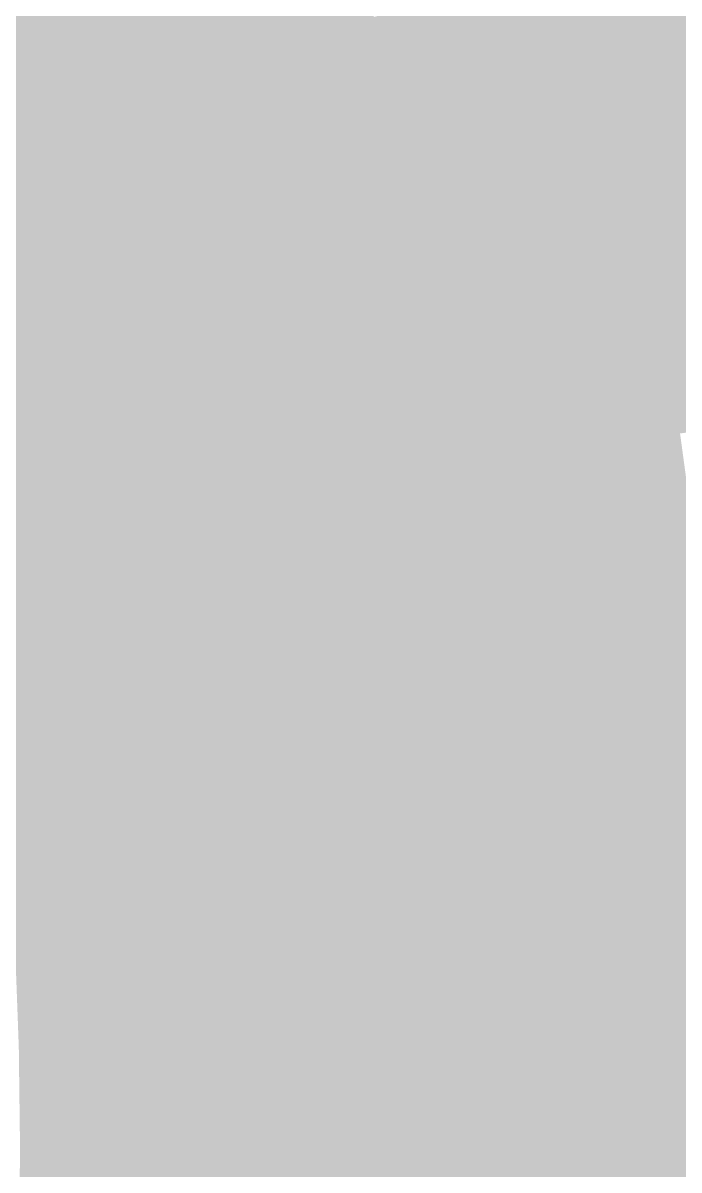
# Model space of a CAD drawing. Header units: inches. Extents: x -266 to 784, y -170 to 213.
# Drawn here: x 76.05 to 88.02, y -0.37 to 20.54 of the extents above; entities that cross this region are included whole.
import ezdxf

# ---------------------------------------------------------------- set-up
doc = ezdxf.new("R2010")
doc.units = ezdxf.units.IN
doc.header["$MEASUREMENT"] = 0

msp = doc.modelspace()

# ---------------------------------------------------------------- linework, layer by layer
at = {"color": 20, "true_color": 0xe63700}
msp.add_solid([(80.95719, 22.403872), (81.920966, 22.670584), (81.482625, 20.410335), (82.452657, 20.653315)], dxfattribs=at)
at = {"color": 22, "true_color": 0xe23600}
msp.add_solid([(79.993413, 22.137159), (80.95719, 22.403872), (80.512594, 20.167355), (81.482625, 20.410335)], dxfattribs=at)
at = {"color": 22, "true_color": 0xde3500}
msp.add_solid([(79.029637, 21.870446), (79.993413, 22.137159), (79.542563, 19.924375), (80.512594, 20.167355)], dxfattribs=at)
at = {"color": 20, "true_color": 0xff3600}
msp.add_solid([(87.302813, 21.868216), (88.272844, 22.111196), (87.813192, 19.719112), (88.788894, 19.938213)], dxfattribs=at)
at = {"color": 22, "true_color": 0xda3400}
msp.add_solid([(78.065861, 21.603733), (79.029637, 21.870446), (78.572532, 19.681395), (79.542563, 19.924375)], dxfattribs=at)
at = {"color": 20, "true_color": 0xfc3600}
msp.add_solid([(86.332782, 21.625236), (87.302813, 21.868216), (86.83749, 19.50001), (87.813192, 19.719112)], dxfattribs=at)
at = {"color": 22, "true_color": 0xd53300}
msp.add_solid([(77.102085, 21.337021), (78.065861, 21.603733), (77.6025, 19.438414), (78.572532, 19.681395)], dxfattribs=at)
at = {"color": 20, "true_color": 0xf73500}
msp.add_solid([(85.36275, 21.382256), (86.332782, 21.625236), (85.861787, 19.280909), (86.83749, 19.50001)], dxfattribs=at)
at = {"color": 22, "true_color": 0xd13200}
msp.add_solid([(76.138309, 21.070308), (77.102085, 21.337021), (76.632469, 19.195434), (77.6025, 19.438414)], dxfattribs=at)
at = {"color": 20, "true_color": 0xf33400}
msp.add_solid([(84.392719, 21.139276), (85.36275, 21.382256), (84.886085, 19.061808), (85.861787, 19.280909)], dxfattribs=at)
at = {"color": 20, "true_color": 0xef3300}
msp.add_solid([(83.422688, 20.896295), (84.392719, 21.139276), (83.910383, 18.842707), (84.886085, 19.061808)], dxfattribs=at)
at = {"color": 22, "true_color": 0xcd3100}
msp.add_solid([(75.174533, 20.803595), (76.138309, 21.070308), (75.662438, 18.952454), (76.632469, 19.195434)], dxfattribs=at)
at = {"color": 20, "true_color": 0xeb3200}
msp.add_solid([(82.452657, 20.653315), (83.422688, 20.896295), (82.934681, 18.623605), (83.910383, 18.842707)], dxfattribs=at)
at = {"color": 22, "true_color": 0xe63100}
msp.add_solid([(81.482625, 20.410335), (82.452657, 20.653315), (81.958979, 18.404504), (82.934681, 18.623605)], dxfattribs=at)
at = {"color": 22, "true_color": 0xe23100}
msp.add_solid([(80.512594, 20.167355), (81.482625, 20.410335), (80.983277, 18.185403), (81.958979, 18.404504)], dxfattribs=at)
at = {"color": 22, "true_color": 0xde3000}
msp.add_solid([(79.542563, 19.924375), (80.512594, 20.167355), (80.007575, 17.966302), (80.983277, 18.185403)], dxfattribs=at)
at = {"color": 22, "true_color": 0xda2f00}
msp.add_solid([(78.572532, 19.681395), (79.542563, 19.924375), (79.031873, 17.7472), (80.007575, 17.966302)], dxfattribs=at)
at = {"color": 20, "true_color": 0xff3000}
msp.add_solid([(87.813192, 19.719112), (88.788894, 19.938213), (88.270675, 17.558129), (89.251461, 17.753219)], dxfattribs=at)
at = {"color": 22, "true_color": 0xd52e00}
msp.add_solid([(77.6025, 19.438414), (78.572532, 19.681395), (78.05617, 17.528099), (79.031873, 17.7472)], dxfattribs=at)
at = {"color": 20, "true_color": 0xfc3000}
msp.add_solid([(86.83749, 19.50001), (87.813192, 19.719112), (87.28989, 17.363039), (88.270675, 17.558129)], dxfattribs=at)
at = {"color": 20, "true_color": 0xf72f00}
msp.add_solid([(85.861787, 19.280909), (86.83749, 19.50001), (86.309105, 17.167948), (87.28989, 17.363039)], dxfattribs=at)
at = {"color": 22, "true_color": 0xd12d00}
msp.add_solid([(76.632469, 19.195434), (77.6025, 19.438414), (77.080468, 17.308998), (78.05617, 17.528099)], dxfattribs=at)
at = {"color": 20, "true_color": 0xf32f00}
msp.add_solid([(84.886085, 19.061808), (85.861787, 19.280909), (85.328319, 16.972858), (86.309105, 17.167948)], dxfattribs=at)
at = {"color": 22, "true_color": 0xcd2c00}
msp.add_solid([(75.662438, 18.952454), (76.632469, 19.195434), (76.104766, 17.089897), (77.080468, 17.308998)], dxfattribs=at)
at = {"color": 20, "true_color": 0xef2e00}
msp.add_solid([(83.910383, 18.842707), (84.886085, 19.061808), (84.347534, 16.777768), (85.328319, 16.972858)], dxfattribs=at)
at = {"color": 22, "true_color": 0xc92b00}
msp.add_solid([(74.692406, 18.709474), (75.662438, 18.952454), (75.129064, 16.870795), (76.104766, 17.089897)], dxfattribs=at)
at = {"color": 20, "true_color": 0xeb2d00}
msp.add_solid([(82.934681, 18.623605), (83.910383, 18.842707), (83.366749, 16.582677), (84.347534, 16.777768)], dxfattribs=at)
at = {"color": 22, "true_color": 0xe62c00}
msp.add_solid([(81.958979, 18.404504), (82.934681, 18.623605), (82.385964, 16.387587), (83.366749, 16.582677)], dxfattribs=at)
at = {"color": 22, "true_color": 0xe22b00}
msp.add_solid([(80.983277, 18.185403), (81.958979, 18.404504), (81.405178, 16.192497), (82.385964, 16.387587)], dxfattribs=at)
at = {"color": 22, "true_color": 0xde2a00}
msp.add_solid([(80.007575, 17.966302), (80.983277, 18.185403), (80.424393, 15.997406), (81.405178, 16.192497)], dxfattribs=at)
at = {"color": 22, "true_color": 0xda2a00}
msp.add_solid([(79.031873, 17.7472), (80.007575, 17.966302), (79.443608, 15.802316), (80.424393, 15.997406)], dxfattribs=at)
at = {"color": 22, "true_color": 0xd52900}
msp.add_solid([(78.05617, 17.528099), (79.031873, 17.7472), (78.462822, 15.607226), (79.443608, 15.802316)], dxfattribs=at)
at = {"color": 22, "true_color": 0xd12800}
msp.add_solid([(77.080468, 17.308998), (78.05617, 17.528099), (77.482037, 15.412135), (78.462822, 15.607226)], dxfattribs=at)
at = {"color": 20, "true_color": 0xf72a00}
msp.add_solid([(86.309105, 17.167948), (87.28989, 17.363039), (86.704433, 15.044646), (87.68971, 15.215608)], dxfattribs=at)
at = {"color": 20, "true_color": 0xfc2a00}
msp.add_solid([(87.28989, 17.363039), (88.270675, 17.558129), (87.68971, 15.215608), (88.674988, 15.38657)], dxfattribs=at)
at = {"color": 22, "true_color": 0xcd2700}
msp.add_solid([(76.104766, 17.089897), (77.080468, 17.308998), (76.501252, 15.217045), (77.482037, 15.412135)], dxfattribs=at)
at = {"color": 20, "true_color": 0xf32900}
msp.add_solid([(85.328319, 16.972858), (86.309105, 17.167948), (85.719155, 14.873684), (86.704433, 15.044646)], dxfattribs=at)
at = {"color": 22, "true_color": 0xc92600}
msp.add_solid([(75.129064, 16.870795), (76.104766, 17.089897), (75.520467, 15.021955), (76.501252, 15.217045)], dxfattribs=at)
at = {"color": 20, "true_color": 0xef2800}
msp.add_solid([(84.347534, 16.777768), (85.328319, 16.972858), (84.733877, 14.702722), (85.719155, 14.873684)], dxfattribs=at)
at = {"color": 20, "true_color": 0xeb2700}
msp.add_solid([(83.366749, 16.582677), (84.347534, 16.777768), (83.7486, 14.531761), (84.733877, 14.702722)], dxfattribs=at)
at = {"color": 22, "true_color": 0xe62700}
msp.add_solid([(82.385964, 16.387587), (83.366749, 16.582677), (82.763322, 14.360799), (83.7486, 14.531761)], dxfattribs=at)
at = {"color": 22, "true_color": 0xe22600}
msp.add_solid([(81.405178, 16.192497), (82.385964, 16.387587), (81.778044, 14.189837), (82.763322, 14.360799)], dxfattribs=at)
at = {"color": 22, "true_color": 0xde2500}
msp.add_solid([(80.424393, 15.997406), (81.405178, 16.192497), (80.792767, 14.018875), (81.778044, 14.189837)], dxfattribs=at)
at = {"color": 22, "true_color": 0xda2500}
msp.add_solid([(79.443608, 15.802316), (80.424393, 15.997406), (79.807489, 13.847913), (80.792767, 14.018875)], dxfattribs=at)
at = {"color": 22, "true_color": 0xd52400}
msp.add_solid([(78.462822, 15.607226), (79.443608, 15.802316), (78.822211, 13.676951), (79.807489, 13.847913)], dxfattribs=at)
at = {"color": 22, "true_color": 0xd12300}
msp.add_solid([(77.482037, 15.412135), (78.462822, 15.607226), (77.836934, 13.505989), (78.822211, 13.676951)], dxfattribs=at)
at = {"color": 22, "true_color": 0xcd2200}
msp.add_solid([(76.501252, 15.217045), (77.482037, 15.412135), (76.851656, 13.335027), (77.836934, 13.505989)], dxfattribs=at)
at = {"color": 20, "true_color": 0xfc2400}
msp.add_solid([(87.68971, 15.215608), (88.674988, 15.38657), (88.036709, 13.059012), (89.025886, 13.205743)], dxfattribs=at)
at = {"color": 22, "true_color": 0xc92200}
msp.add_solid([(75.520467, 15.021955), (76.501252, 15.217045), (75.866378, 13.164065), (76.851656, 13.335027)], dxfattribs=at)
at = {"color": 20, "true_color": 0xf72400}
msp.add_solid([(86.704433, 15.044646), (87.68971, 15.215608), (87.047533, 12.912282), (88.036709, 13.059012)], dxfattribs=at)
at = {"color": 20, "true_color": 0xef2300}
msp.add_solid([(84.733877, 14.702722), (85.719155, 14.873684), (85.06918, 12.618821), (86.058356, 12.765551)], dxfattribs=at)
at = {"color": 20, "true_color": 0xf32300}
msp.add_solid([(85.719155, 14.873684), (86.704433, 15.044646), (86.058356, 12.765551), (87.047533, 12.912282)], dxfattribs=at)
at = {"color": 20, "true_color": 0xeb2200}
msp.add_solid([(83.7486, 14.531761), (84.733877, 14.702722), (84.080003, 12.47209), (85.06918, 12.618821)], dxfattribs=at)
at = {"color": 22, "true_color": 0xe62100}
msp.add_solid([(82.763322, 14.360799), (83.7486, 14.531761), (83.090827, 12.32536), (84.080003, 12.47209)], dxfattribs=at)
at = {"color": 22, "true_color": 0xe22100}
msp.add_solid([(81.778044, 14.189837), (82.763322, 14.360799), (82.10165, 12.178629), (83.090827, 12.32536)], dxfattribs=at)
at = {"color": 22, "true_color": 0xda1f00}
msp.add_solid([(79.807489, 13.847913), (80.792767, 14.018875), (80.123297, 11.885168), (81.112474, 12.031899)], dxfattribs=at)
at = {"color": 22, "true_color": 0xde2000}
msp.add_solid([(80.792767, 14.018875), (81.778044, 14.189837), (81.112474, 12.031899), (82.10165, 12.178629)], dxfattribs=at)
at = {"color": 22, "true_color": 0xd51f00}
msp.add_solid([(78.822211, 13.676951), (79.807489, 13.847913), (79.134121, 11.738438), (80.123297, 11.885168)], dxfattribs=at)
at = {"color": 22, "true_color": 0xd11e00}
msp.add_solid([(77.836934, 13.505989), (78.822211, 13.676951), (78.144944, 11.591707), (79.134121, 11.738438)], dxfattribs=at)
at = {"color": 22, "true_color": 0xcd1e00}
msp.add_solid([(76.851656, 13.335027), (77.836934, 13.505989), (77.155768, 11.444977), (78.144944, 11.591707)], dxfattribs=at)
at = {"color": 22, "true_color": 0xc91d00}
msp.add_solid([(75.866378, 13.164065), (76.851656, 13.335027), (76.166591, 11.298247), (77.155768, 11.444977)], dxfattribs=at)
at = {"color": 22, "true_color": 0xc41c00}
msp.add_solid([(74.881101, 12.993104), (75.866378, 13.164065), (75.177415, 11.151516), (76.166591, 11.298247)], dxfattribs=at)
at = {"color": 1, "true_color": 0xf71e00}
msp.add_solid([(87.047533, 12.912282), (88.036709, 13.059012), (87.338199, 10.772139), (88.330679, 10.89455)], dxfattribs=at)
at = {"color": 1, "true_color": 0xef1d00}
msp.add_solid([(85.06918, 12.618821), (86.058356, 12.765551), (85.35324, 10.527318), (86.34572, 10.649729)], dxfattribs=at)
at = {"color": 1, "true_color": 0xf31d00}
msp.add_solid([(86.058356, 12.765551), (87.047533, 12.912282), (86.34572, 10.649729), (87.338199, 10.772139)], dxfattribs=at)
at = {"color": 1, "true_color": 0xeb1c00}
msp.add_solid([(84.080003, 12.47209), (85.06918, 12.618821), (84.36076, 10.404907), (85.35324, 10.527318)], dxfattribs=at)
at = {"color": 22, "true_color": 0xe61c00}
msp.add_solid([(83.090827, 12.32536), (84.080003, 12.47209), (83.368281, 10.282497), (84.36076, 10.404907)], dxfattribs=at)
at = {"color": 22, "true_color": 0xde1b00}
msp.add_solid([(81.112474, 12.031899), (82.10165, 12.178629), (81.383322, 10.037675), (82.375801, 10.160086)], dxfattribs=at)
at = {"color": 22, "true_color": 0xe21b00}
msp.add_solid([(82.10165, 12.178629), (83.090827, 12.32536), (82.375801, 10.160086), (83.368281, 10.282497)], dxfattribs=at)
at = {"color": 22, "true_color": 0xda1a00}
msp.add_solid([(80.123297, 11.885168), (81.112474, 12.031899), (80.390842, 9.915265), (81.383322, 10.037675)], dxfattribs=at)
at = {"color": 12, "true_color": 0xd11900}
msp.add_solid([(78.144944, 11.591707), (79.134121, 11.738438), (78.405883, 9.670443), (79.398363, 9.792854)], dxfattribs=at)
at = {"color": 22, "true_color": 0xd51a00}
msp.add_solid([(79.134121, 11.738438), (80.123297, 11.885168), (79.398363, 9.792854), (80.390842, 9.915265)], dxfattribs=at)
at = {"color": 12, "true_color": 0xcd1900}
msp.add_solid([(77.155768, 11.444977), (78.144944, 11.591707), (77.413404, 9.548033), (78.405883, 9.670443)], dxfattribs=at)
at = {"color": 12, "true_color": 0xc41800}
msp.add_solid([(75.177415, 11.151516), (76.166591, 11.298247), (75.428445, 9.303211), (76.420924, 9.425622)], dxfattribs=at)
at = {"color": 12, "true_color": 0xc91800}
msp.add_solid([(76.166591, 11.298247), (77.155768, 11.444977), (76.420924, 9.425622), (77.413404, 9.548033)], dxfattribs=at)
at = {"color": 1, "true_color": 0xf71800}
msp.add_solid([(87.338199, 10.772139), (88.330679, 10.89455), (87.576256, 8.625508), (88.571441, 8.723525)], dxfattribs=at)
at = {"color": 1, "true_color": 0xf31800}
msp.add_solid([(86.34572, 10.649729), (87.338199, 10.772139), (86.581071, 8.527491), (87.576256, 8.625508)], dxfattribs=at)
at = {"color": 1, "true_color": 0xeb1700}
msp.add_solid([(84.36076, 10.404907), (85.35324, 10.527318), (84.590702, 8.331457), (85.585886, 8.429474)], dxfattribs=at)
at = {"color": 1, "true_color": 0xef1700}
msp.add_solid([(85.35324, 10.527318), (86.34572, 10.649729), (85.585886, 8.429474), (86.581071, 8.527491)], dxfattribs=at)
at = {"color": 12, "true_color": 0xe21600}
msp.add_solid([(82.375801, 10.160086), (83.368281, 10.282497), (82.600332, 8.135423), (83.595517, 8.23344)], dxfattribs=at)
at = {"color": 1, "true_color": 0xe61700}
msp.add_solid([(83.368281, 10.282497), (84.36076, 10.404907), (83.595517, 8.23344), (84.590702, 8.331457)], dxfattribs=at)
at = {"color": 12, "true_color": 0xda1500}
msp.add_solid([(80.390842, 9.915265), (81.383322, 10.037675), (80.609963, 7.939388), (81.605148, 8.037406)], dxfattribs=at)
at = {"color": 12, "true_color": 0xde1600}
msp.add_solid([(81.383322, 10.037675), (82.375801, 10.160086), (81.605148, 8.037406), (82.600332, 8.135423)], dxfattribs=at)
at = {"color": 12, "true_color": 0xd51500}
msp.add_solid([(79.398363, 9.792854), (80.390842, 9.915265), (79.614778, 7.841371), (80.609963, 7.939388)], dxfattribs=at)
at = {"color": 12, "true_color": 0xcd1400}
msp.add_solid([(77.413404, 9.548033), (78.405883, 9.670443), (77.624409, 7.645337), (78.619593, 7.743354)], dxfattribs=at)
at = {"color": 12, "true_color": 0xd11400}
msp.add_solid([(78.405883, 9.670443), (79.398363, 9.792854), (78.619593, 7.743354), (79.614778, 7.841371)], dxfattribs=at)
at = {"color": 12, "true_color": 0xc41300}
msp.add_solid([(75.428445, 9.303211), (76.420924, 9.425622), (75.634039, 7.449303), (76.629224, 7.54732)], dxfattribs=at)
at = {"color": 12, "true_color": 0xc91400}
msp.add_solid([(76.420924, 9.425622), (77.413404, 9.548033), (76.629224, 7.54732), (77.624409, 7.645337)], dxfattribs=at)
at = {"color": 1, "true_color": 0xf31200}
msp.add_solid([(86.581071, 8.527491), (87.576256, 8.625508), (86.76427, 6.400117), (87.76156, 6.473682)], dxfattribs=at)
at = {"color": 1, "true_color": 0xf71200}
msp.add_solid([(87.576256, 8.625508), (88.571441, 8.723525), (87.76156, 6.473682), (88.758851, 6.547246)], dxfattribs=at)
at = {"color": 1, "true_color": 0xeb1100}
msp.add_solid([(84.590702, 8.331457), (85.585886, 8.429474), (84.769689, 6.252988), (85.766979, 6.326552)], dxfattribs=at)
at = {"color": 1, "true_color": 0xef1200}
msp.add_solid([(85.585886, 8.429474), (86.581071, 8.527491), (85.766979, 6.326552), (86.76427, 6.400117)], dxfattribs=at)
at = {"color": 12, "true_color": 0xe21100}
msp.add_solid([(82.600332, 8.135423), (83.595517, 8.23344), (82.775108, 6.105859), (83.772398, 6.179423)], dxfattribs=at)
at = {"color": 1, "true_color": 0xe61100}
msp.add_solid([(83.595517, 8.23344), (84.590702, 8.331457), (83.772398, 6.179423), (84.769689, 6.252988)], dxfattribs=at)
at = {"color": 12, "true_color": 0xda1000}
msp.add_solid([(80.609963, 7.939388), (81.605148, 8.037406), (80.780527, 5.95873), (81.777817, 6.032294)], dxfattribs=at)
at = {"color": 12, "true_color": 0xde1000}
msp.add_solid([(81.605148, 8.037406), (82.600332, 8.135423), (81.777817, 6.032294), (82.775108, 6.105859)], dxfattribs=at)
at = {"color": 12, "true_color": 0xcd0f00}
msp.add_solid([(77.624409, 7.645337), (78.619593, 7.743354), (77.788656, 5.738036), (78.785946, 5.811601)], dxfattribs=at)
at = {"color": 12, "true_color": 0xd11000}
msp.add_solid([(78.619593, 7.743354), (79.614778, 7.841371), (78.785946, 5.811601), (79.783237, 5.885165)], dxfattribs=at)
at = {"color": 12, "true_color": 0xd51000}
msp.add_solid([(79.614778, 7.841371), (80.609963, 7.939388), (79.783237, 5.885165), (80.780527, 5.95873)], dxfattribs=at)
at = {"color": 12, "true_color": 0xc40f00}
msp.add_solid([(75.634039, 7.449303), (76.629224, 7.54732), (75.794075, 5.590907), (76.791365, 5.664471)], dxfattribs=at)
at = {"color": 12, "true_color": 0xc90f00}
msp.add_solid([(76.629224, 7.54732), (77.624409, 7.645337), (76.791365, 5.664471), (77.788656, 5.738036)], dxfattribs=at)
at = {"color": 1, "true_color": 0xf70d00}
msp.add_solid([(87.76156, 6.473682), (88.758851, 6.547246), (87.894, 4.317955), (88.892796, 4.367023)], dxfattribs=at)
at = {"color": 1, "true_color": 0xeb0c00}
msp.add_solid([(84.769689, 6.252988), (85.766979, 6.326552), (84.897614, 4.170752), (85.896409, 4.21982)], dxfattribs=at)
at = {"color": 1, "true_color": 0xef0c00}
msp.add_solid([(85.766979, 6.326552), (86.76427, 6.400117), (85.896409, 4.21982), (86.895205, 4.268888)], dxfattribs=at)
at = {"color": 1, "true_color": 0xf30c00}
msp.add_solid([(86.76427, 6.400117), (87.76156, 6.473682), (86.895205, 4.268888), (87.894, 4.317955)], dxfattribs=at)
at = {"color": 12, "true_color": 0xde0b00}
msp.add_solid([(81.777817, 6.032294), (82.775108, 6.105859), (81.901227, 4.023549), (82.900023, 4.072617)], dxfattribs=at)
at = {"color": 12, "true_color": 0xe20b00}
msp.add_solid([(82.775108, 6.105859), (83.772398, 6.179423), (82.900023, 4.072617), (83.898818, 4.121685)], dxfattribs=at)
at = {"color": 1, "true_color": 0xe60c00}
msp.add_solid([(83.772398, 6.179423), (84.769689, 6.252988), (83.898818, 4.121685), (84.897614, 4.170752)], dxfattribs=at)
at = {"color": 12, "true_color": 0xd10b00}
msp.add_solid([(78.785946, 5.811601), (79.783237, 5.885165), (78.904841, 3.876346), (79.903636, 3.925414)], dxfattribs=at)
at = {"color": 12, "true_color": 0xd50b00}
msp.add_solid([(79.783237, 5.885165), (80.780527, 5.95873), (79.903636, 3.925414), (80.902432, 3.974482)], dxfattribs=at)
at = {"color": 12, "true_color": 0xda0b00}
msp.add_solid([(80.780527, 5.95873), (81.777817, 6.032294), (80.902432, 3.974482), (81.901227, 4.023549)], dxfattribs=at)
at = {"color": 12, "true_color": 0xc40a00}
msp.add_solid([(75.794075, 5.590907), (76.791365, 5.664471), (75.908455, 3.729143), (76.90725, 3.778211)], dxfattribs=at)
at = {"color": 12, "true_color": 0xc90a00}
msp.add_solid([(76.791365, 5.664471), (77.788656, 5.738036), (76.90725, 3.778211), (77.906046, 3.827279)], dxfattribs=at)
at = {"color": 12, "true_color": 0xcd0a00}
msp.add_solid([(77.788656, 5.738036), (78.785946, 5.811601), (77.906046, 3.827279), (78.904841, 3.876346)], dxfattribs=at)
at = {"color": 1, "true_color": 0xeb0600}
msp.add_solid([(84.897614, 4.170752), (85.896409, 4.21982), (84.9744, 2.086004), (85.974098, 2.110546)], dxfattribs=at)
at = {"color": 1, "true_color": 0xef0700}
msp.add_solid([(85.896409, 4.21982), (86.895205, 4.268888), (85.974098, 2.110546), (86.973797, 2.135087)], dxfattribs=at)
at = {"color": 1, "true_color": 0xf30700}
msp.add_solid([(86.895205, 4.268888), (87.894, 4.317955), (86.973797, 2.135087), (87.973496, 2.159628)], dxfattribs=at)
at = {"color": 1, "true_color": 0xf70700}
msp.add_solid([(87.894, 4.317955), (88.892796, 4.367023), (87.973496, 2.159628), (88.973195, 2.184169)], dxfattribs=at)
at = {"color": 12, "true_color": 0xd50600}
msp.add_solid([(79.903636, 3.925414), (80.902432, 3.974482), (79.975905, 1.963298), (80.975604, 1.98784)], dxfattribs=at)
at = {"color": 12, "true_color": 0xda0600}
msp.add_solid([(80.902432, 3.974482), (81.901227, 4.023549), (80.975604, 1.98784), (81.975303, 2.012381)], dxfattribs=at)
at = {"color": 12, "true_color": 0xde0600}
msp.add_solid([(81.901227, 4.023549), (82.900023, 4.072617), (81.975303, 2.012381), (82.975002, 2.036922)], dxfattribs=at)
at = {"color": 12, "true_color": 0xe20600}
msp.add_solid([(82.900023, 4.072617), (83.898818, 4.121685), (82.975002, 2.036922), (83.974701, 2.061463)], dxfattribs=at)
at = {"color": 1, "true_color": 0xe60600}
msp.add_solid([(83.898818, 4.121685), (84.897614, 4.170752), (83.974701, 2.061463), (84.9744, 2.086004)], dxfattribs=at)
at = {"color": 12, "true_color": 0xc40500}
msp.add_solid([(75.908455, 3.729143), (76.90725, 3.778211), (75.97711, 1.865133), (76.976809, 1.889675)], dxfattribs=at)
at = {"color": 12, "true_color": 0xc90500}
msp.add_solid([(76.90725, 3.778211), (77.906046, 3.827279), (76.976809, 1.889675), (77.976508, 1.914216)], dxfattribs=at)
at = {"color": 12, "true_color": 0xcd0600}
msp.add_solid([(77.906046, 3.827279), (78.904841, 3.876346), (77.976508, 1.914216), (78.976207, 1.938757)], dxfattribs=at)
at = {"color": 12, "true_color": 0xd10600}
msp.add_solid([(78.904841, 3.876346), (79.903636, 3.925414), (78.976207, 1.938757), (79.975905, 1.963298)], dxfattribs=at)
at = {"color": 1, "true_color": 0xeb0000}
for points in [[(84.9744, 2.086004), (85.974098, 2.110546), (85, 0), (86, 0)], [(85, 0), (86, 0), (84.9744, -2.086004), (85.974098, -2.110546)]]:
    msp.add_solid(points, dxfattribs=at)
at = {"color": 1, "true_color": 0xef0000}
for points in [[(85.974098, 2.110546), (86.973797, 2.135087), (86, 0), (87, 0)], [(86, 0), (87, 0), (85.974098, -2.110546), (86.973797, -2.135087)]]:
    msp.add_solid(points, dxfattribs=at)
at = {"color": 1, "true_color": 0xf30000}
for points in [[(86.973797, 2.135087), (87.973496, 2.159628), (87, 0), (88, 0)], [(87, 0), (88, 0), (86.973797, -2.135087), (87.973496, -2.159628)]]:
    msp.add_solid(points, dxfattribs=at)
at = {"color": 1, "true_color": 0xf70000}
for points in [[(87.973496, 2.159628), (88.973195, 2.184169), (88, 0), (89, 0)], [(88, 0), (89, 0), (87.973496, -2.159628), (88.973195, -2.184169)]]:
    msp.add_solid(points, dxfattribs=at)
at = {"color": 12, "true_color": 0xc40000}
for points in [[(75.97711, 1.865133), (76.976809, 1.889675), (76, 0), (77, 0)], [(76, 0), (77, 0), (75.97711, -1.865133), (76.976809, -1.889675)]]:
    msp.add_solid(points, dxfattribs=at)
at = {"color": 12, "true_color": 0xc90000}
for points in [[(76.976809, 1.889675), (77.976508, 1.914216), (77, 0), (78, 0)], [(77, 0), (78, 0), (76.976809, -1.889675), (77.976508, -1.914216)]]:
    msp.add_solid(points, dxfattribs=at)
at = {"color": 12, "true_color": 0xcd0000}
for points in [[(77.976508, 1.914216), (78.976207, 1.938757), (78, 0), (79, 0)], [(78, 0), (79, 0), (77.976508, -1.914216), (78.976207, -1.938757)]]:
    msp.add_solid(points, dxfattribs=at)
at = {"color": 12, "true_color": 0xd10000}
for points in [[(78.976207, 1.938757), (79.975905, 1.963298), (79, 0), (80, 0)], [(79, 0), (80, 0), (78.976207, -1.938757), (79.975905, -1.963298)]]:
    msp.add_solid(points, dxfattribs=at)
at = {"color": 12, "true_color": 0xd50000}
for points in [[(79.975905, 1.963298), (80.975604, 1.98784), (80, 0), (81, 0)], [(80, 0), (81, 0), (79.975905, -1.963298), (80.975604, -1.98784)]]:
    msp.add_solid(points, dxfattribs=at)
at = {"color": 12, "true_color": 0xda0000}
for points in [[(80.975604, 1.98784), (81.975303, 2.012381), (81, 0), (82, 0)], [(81, 0), (82, 0), (80.975604, -1.98784), (81.975303, -2.012381)]]:
    msp.add_solid(points, dxfattribs=at)
at = {"color": 12, "true_color": 0xde0000}
for points in [[(81.975303, 2.012381), (82.975002, 2.036922), (82, 0), (83, 0)], [(82, 0), (83, 0), (81.975303, -2.012381), (82.975002, -2.036922)]]:
    msp.add_solid(points, dxfattribs=at)
at = {"color": 12, "true_color": 0xe20000}
for points in [[(82.975002, 2.036922), (83.974701, 2.061463), (83, 0), (84, 0)], [(83, 0), (84, 0), (82.975002, -2.036922), (83.974701, -2.061463)]]:
    msp.add_solid(points, dxfattribs=at)
at = {"color": 1, "true_color": 0xe60000}
for points in [[(83.974701, 2.061463), (84.9744, 2.086004), (84, 0), (85, 0)], [(84, 0), (85, 0), (83.974701, -2.061463), (84.9744, -2.086004)]]:
    msp.add_solid(points, dxfattribs=at)

doc.saveas('drawing.dxf')
